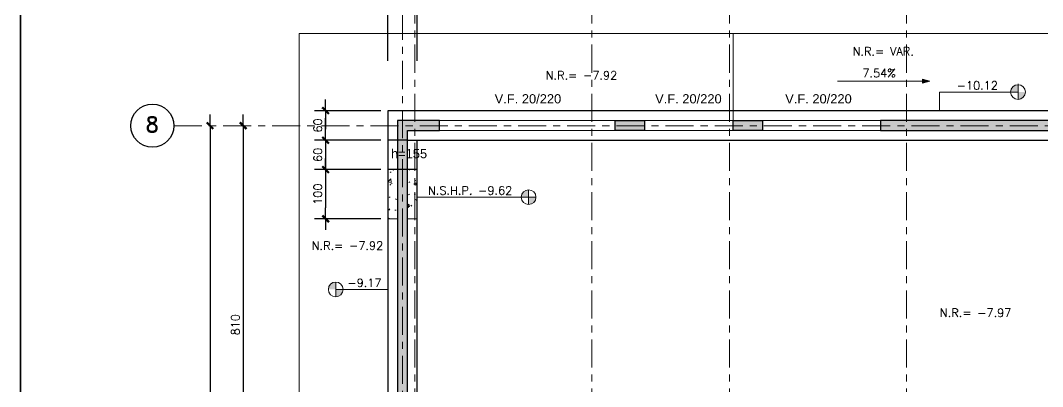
# Model space of a CAD drawing. Extents: x -4 to 6083, y -4 to 8618.
# Drawn here: x 0 to 2079, y 6744 to 7489 of the extents above; entities that cross this region are included whole.
import ezdxf

# ---------------------------------------------------------------- set-up
doc = ezdxf.new("R2010")
doc.units = 0
doc.header["$LTSCALE"] = 45
doc.header["$MEASUREMENT"] = 0
doc.linetypes.add('Grid Line', pattern=[2.2225, 1.27, -0.3175, 0.3175, -0.3175])
doc.layers.get('0').update_dxf_attribs({"linetype": 'CONTINUOUS'})
for name, color, linetype, lineweight in [('A-GENM', 6, 'CONTINUOUS', 15), ('RLE-EJE', 3, 'CONTINUOUS', 25), ('RLE-EJES', 1, 'Grid Line', 9), ('RLE-FUNDACION', 6, 'CONTINUOUS', 25), ('RLE-LOSA', 3, 'CONTINUOUS', 15), ('RLE-MURO', 5, 'CONTINUOUS', 25), ('RLE-NIVELES', 3, 'CONTINUOUS', 9), ('RLE-SOLID', 252, 'CONTINUOUS', 15), ('RLE-TEXTO-1', 9, 'CONTINUOUS', 9), ('RLE-VIGA', 3, 'CONTINUOUS', 15)]:
    doc.layers.add(name, color=color, linetype=linetype, lineweight=lineweight)
for name, color, linetype in [('RLA-COTAS', 2, 'CONTINUOUS'), ('RLA-COTAS1', 2, 'CONTINUOUS'), ('RLA-FORMATO', 7, 'CONTINUOUS')]:
    doc.layers.add(name, color=color, linetype=linetype)
doc.styles.add('Arial_2', font='arial.ttf', dxfattribs={"height": 18.75})
doc.styles.add('ROMAND', font='romand', dxfattribs={"height": 31.5})
doc.styles.add('ROMANS', font='ROMANS.shx', dxfattribs={"height": 16.875})
doc.dimstyles.new('ING-75', dxfattribs={"dimscale": 75, "dimtxt": 0.27, "dimasz": 0.3, "dimexe": 0, "dimexo": 0, "dimgap": 0.1, "dimtad": 1, "dimdec": 1, "dimzin": 12, "dimdsep": 46, "dimtxsty": 'ROMANS', "dimblk": 'TICK1', "dimblk1": 'TICK1', "dimblk2": 'TICK1', "dimcen": 0.09, "dimclrd": 2, "dimclre": 1, "dimclrt": 3, "dimadec": 0, "dimazin": 0, "dimtfac": 1, "dimtdec": 0, "dimtix": 1, "dimtmove": 2, "dimatfit": 3, "dimldrblk": 'TICK1', "dimfxl": 0, "dimfxlon": 1, "dimtolj": 1, "dimtzin": 0, "dimarcsym": 0})

# ---------------------------------------------------------------- blocks, each defined once
blk = doc.blocks.new('TICK1')
at = {"color": 2}
for points in [[(0, 0), (-1, 0)], [(0, 0), (1, 0)]]:
    blk.add_lwpolyline(points, dxfattribs=at)
at = {"color": 2, "const_width": 0.2}
blk.add_lwpolyline([(-0.3, -0.3), (0.3, 0.3)], dxfattribs=at)
blk = doc.blocks.new('*D49')
at = {"layer": 'RLA-COTAS', "color": 2, "lineweight": -2, "transparency": 16777216}
blk.add_line((385.6, 7252.6), (385.6, 4792.6), dxfattribs=at)
at = {"layer": 'RLA-COTAS', "color": 2, "lineweight": -2, "transparency": 16777216, "xscale": 22.5, "yscale": 22.5, "zscale": 22.5}
for p, rotation in [((385.6, 7275.1), 90), ((385.6, 4770.1), 270)]:
    blk.add_blockref('TICK1', p, dxfattribs=dict(at, rotation=rotation))
at = {"layer": 'RLA-COTAS', "color": 3, "transparency": 16777216, "insert": (369.7, 6022.6), "char_height": 16.88, "attachment_point": 5, "rotation": 90, "style": 'ROMANS'}
blk.add_mtext('\\A1;2505', dxfattribs=at)
blk = doc.blocks.new('*D50')
at = {"layer": 'RLA-COTAS', "color": 2, "lineweight": -2, "transparency": 16777216}
blk.add_line((453.1, 7252.6), (453.1, 6487.6), dxfattribs=at)
at = {"layer": 'RLA-COTAS', "color": 2, "lineweight": -2, "transparency": 16777216, "xscale": 22.5, "yscale": 22.5, "zscale": 22.5}
for p, rotation in [((453.1, 7275.1), 90), ((453.1, 6465.1), 270)]:
    blk.add_blockref('TICK1', p, dxfattribs=dict(at, rotation=rotation))
at = {"layer": 'RLA-COTAS', "color": 3, "transparency": 16777216, "insert": (437.2, 6870.1), "char_height": 16.88, "attachment_point": 5, "rotation": 90, "style": 'ROMANS'}
blk.add_mtext('\\A1;810', dxfattribs=at)
blk = doc.blocks.new('*D123')
at = {"layer": 'RLA-COTAS1', "color": 1, "lineweight": -2, "transparency": 16777216}
for p, q in [((733.2, 7305.6), (598.2, 7305.6)), ((733.2, 7245.6), (598.2, 7245.6))]:
    blk.add_line(p, q, dxfattribs=at)
at = {"layer": 'RLA-COTAS1', "color": 2, "lineweight": -2, "transparency": 16777216}
blk.add_line((620.7, 7283.1), (620.7, 7268.1), dxfattribs=at)
at = {"layer": 'RLA-COTAS1', "color": 2, "lineweight": -2, "transparency": 16777216, "xscale": 22.5, "yscale": 22.5, "zscale": 22.5}
for p, rotation in [((620.7, 7305.6), 90), ((620.7, 7245.6), 270)]:
    blk.add_blockref('TICK1', p, dxfattribs=dict(at, rotation=rotation))
at = {"layer": 'RLA-COTAS1', "color": 3, "transparency": 16777216, "insert": (604.8, 7275.6), "char_height": 16.88, "attachment_point": 5, "rotation": 90, "style": 'ROMANS'}
blk.add_mtext('\\A1;60', dxfattribs=at)
blk = doc.blocks.new('*D124')
at = {"layer": 'RLA-COTAS1', "color": 2, "lineweight": -2, "transparency": 16777216}
for p, q in [((620.7, 7268.1), (620.7, 7290.6)), ((620.7, 7245.6), (620.7, 7185.6)), ((620.7, 7163.1), (620.7, 7140.6))]:
    blk.add_line(p, q, dxfattribs=at)
at = {"layer": 'RLA-COTAS1', "color": 1, "lineweight": -2, "transparency": 16777216}
for p, q in [((733.2, 7245.6), (598.2, 7245.6)), ((733.2, 7185.6), (598.2, 7185.6))]:
    blk.add_line(p, q, dxfattribs=at)
at = {"layer": 'RLA-COTAS1', "color": 2, "lineweight": -2, "transparency": 16777216, "xscale": 22.5, "yscale": 22.5, "zscale": 22.5}
for p, rotation in [((620.7, 7245.6), 270), ((620.7, 7185.6), 90)]:
    blk.add_blockref('TICK1', p, dxfattribs=dict(at, rotation=rotation))
at = {"layer": 'RLA-COTAS1', "color": 3, "transparency": 16777216, "insert": (604.8, 7215.6), "char_height": 16.88, "attachment_point": 5, "rotation": 90, "style": 'ROMANS'}
blk.add_mtext('\\A1;60', dxfattribs=at)
blk = doc.blocks.new('*D125')
at = {"layer": 'RLA-COTAS1', "color": 1, "lineweight": -2, "transparency": 16777216}
for p, q in [((733.2, 7185.6), (598.2, 7185.6)), ((733.2, 7085.6), (598.2, 7085.6))]:
    blk.add_line(p, q, dxfattribs=at)
at = {"layer": 'RLA-COTAS1', "color": 2, "lineweight": -2, "transparency": 16777216}
blk.add_line((620.7, 7163.1), (620.7, 7108.1), dxfattribs=at)
at = {"layer": 'RLA-COTAS1', "color": 2, "lineweight": -2, "transparency": 16777216, "xscale": 22.5, "yscale": 22.5, "zscale": 22.5}
for p, rotation in [((620.7, 7185.6), 90), ((620.7, 7085.6), 270)]:
    blk.add_blockref('TICK1', p, dxfattribs=dict(at, rotation=rotation))
at = {"layer": 'RLA-COTAS1', "color": 3, "transparency": 16777216, "insert": (604.8, 7135.6), "char_height": 16.88, "attachment_point": 5, "rotation": 90, "style": 'ROMANS'}
blk.add_mtext('\\A1;100', dxfattribs=at)
blk = doc.blocks.new('*D143')
at = {"layer": 'RLA-COTAS1', "color": 1, "lineweight": -2, "transparency": 16777216}
for p, q in [((747.1, 7406.8), (747.1, 7541.8)), ((807.1, 7406.8), (807.1, 7541.8))]:
    blk.add_line(p, q, dxfattribs=at)
at = {"layer": 'RLA-COTAS1', "color": 2, "lineweight": -2, "transparency": 16777216}
blk.add_line((769.6, 7519.3), (784.6, 7519.3), dxfattribs=at)
at = {"layer": 'RLA-COTAS1', "color": 2, "lineweight": -2, "transparency": 16777216, "xscale": 22.5, "yscale": 22.5, "zscale": 22.5, "rotation": 180}
blk.add_blockref('TICK1', (747.1, 7519.3), dxfattribs=at)
at = {"layer": 'RLA-COTAS1', "color": 2, "lineweight": -2, "transparency": 16777216, "xscale": 22.5, "yscale": 22.5, "zscale": 22.5}
blk.add_blockref('TICK1', (807.1, 7519.3), dxfattribs=at)
at = {"layer": 'RLA-COTAS1', "color": 3, "transparency": 16777216, "insert": (777.1, 7535.2), "char_height": 16.88, "attachment_point": 5, "style": 'ROMANS'}
blk.add_mtext('\\A1;60', dxfattribs=at)

msp = doc.modelspace()

# ---------------------------------------------------------------- hatches: boundary and pattern name
at = {"layer": 'A-GENM'}
h = msp.add_hatch(dxfattribs=at)
h.set_pattern_fill('FP_3', color=1, style=0, pattern_type=2)
h.set_pattern_definition([(50, (3196.585, 5997.944), (54.65545, -4.7815), [5.715, -62.865]), (355, (3196.585, 5997.944), (-10.5728, 57.3166), [4.572, -50.292]), (100.451, (3201.14, 5997.546), (44.0828, 52.5349), [4.857, -53.427]), (46.184, (3196.585, 6013.184), (81.3237, -12.6129), [8.572, -94.297]), (96.636, (3203.36, 6012.13), (71.2212, 74.2287), [7.286, -80.141]), (351.184, (3196.585, 6013.18), (71.2217, 74.2274), [6.858, -75.438]), (21, (3204.205, 6009.374), (45.4846, -30.6795), [5.715, -62.865]), (326, (3204.205, 6009.374), (18.5405, 55.256), [4.572, -50.292]), (71.451, (3207.995, 6006.817), (64.0251, 24.5763), [4.857, -53.427]), (37.5, (3196.585, 5997.944), (0.9261, 25.36672), [2.515, -47.168, 2.515, -48.539, -50.483]), (37.5, (3196.585, 5997.944), (0.9261, 25.36672), [-100.736, 2.515, -47.968]), (7.5, (3196.585, 5997.944), (20.04558, 30.0546), [2.515, -26.594, 2.515, -46.025, -19.241]), (7.5, (3196.585, 5997.944), (20.04558, 30.0546), [-77.648, 2.515, -16.726]), (327.5, (3179.592, 5997.944), (40.67682, -1.71882), [2.515, -16.535, 2.515, -56.921, -78.867]), (327.5, (3179.592, 5997.944), (40.67682, -1.71882), [-78.486, 2.515, -76.352]), (317.5, (3171.97, 5997.944), (44.4383, 7.62794), [2.515, -22.25, 2.515, -36.957, -56.007]), (317.5, (3171.97, 5997.944), (44.4383, 7.62794), [-64.237, 2.515, -53.492])])
h.paths.add_polyline_path([(767.065, 7085.628), (767.065, 7185.628), (747.065, 7185.628), (747.065, 7085.628)], flags=0)
h.paths.add_polyline_path([(807.065, 7085.628), (807.065, 7185.628), (787.065, 7185.628), (787.065, 7085.628)], flags=0)
at = {"layer": 'RLE-NIVELES', "linetype": 'Continuous'}
h = msp.add_hatch(color=1, dxfattribs=at)
h.paths.add_polyline_path([(2029.176, 7343.496), (2029.176, 7358.496, 0.41421356), (2014.176, 7343.496)])
h.paths.add_polyline_path([(2029.176, 7328.496, 0.41421356), (2044.176, 7343.496), (2029.176, 7343.496)])
h = msp.add_hatch(color=1, dxfattribs=at)
h.paths.add_polyline_path([(1033.557, 7129.652), (1033.557, 7144.652, 0.41421356), (1018.557, 7129.652)])
h.paths.add_polyline_path([(1033.557, 7114.652, 0.41421356), (1048.557, 7129.652), (1033.557, 7129.652)])
h = msp.add_hatch(color=1, dxfattribs=at)
h.paths.add_polyline_path([(641.419, 6941.831), (641.419, 6956.831, 0.41421356), (626.419, 6941.831)])
h.paths.add_polyline_path([(641.419, 6926.831, 0.41421356), (656.419, 6941.831), (641.419, 6941.831)])
at = {"layer": 'RLE-SOLID'}
for points in [[(767.065, 6455.144), (787.065, 6455.144), (787.065, 7285.628), (767.065, 7285.628), (767.065, 6939.181)], [(852.065, 7265.628), (852.065, 7285.628), (787.065, 7285.628), (787.065, 7265.628)], [(1269.69, 7285.628), (1209.69, 7285.628), (1209.69, 7265.628), (1269.69, 7265.628)], [(1509.69, 7285.628), (1449.69, 7285.628), (1449.69, 7265.628), (1509.69, 7265.628)], [(2944.569, 7265.628), (2944.569, 7285.628), (1749.59, 7285.628), (1749.59, 7265.628), (1780.514, 7265.628)]]:
    msp.add_hatch(color=256, dxfattribs=at).paths.add_polyline_path(points)

# ---------------------------------------------------------------- linework, layer by layer
at = {"layer": 'A-GENM'}
for p, q in [((747.065, 7185.628), (767.065, 7185.628)), ((787.065, 7185.628), (807.065, 7185.628))]:
    msp.add_line(p, q, dxfattribs=at)
at = {"layer": 'A-GENM', "color": 1}
for p, q in [((747.065, 7085.628), (767.065, 7085.628)), ((787.065, 7085.628), (807.065, 7085.628))]:
    msp.add_line(p, q, dxfattribs=at)
at = {"layer": 'RLA-FORMATO', "color": 6, "linetype": 'Continuous'}
for p, q in [((0, 8617.5), (0, 0)), ((0, 0), (0, 7890))]:
    msp.add_line(p, q, dxfattribs=at)
at = {"layer": 'RLE-EJE'}
msp.add_circle((268.315, 7275.128), 43.75, dxfattribs=at)
at = {"layer": 'RLE-EJES'}
for p, q in [((802.065, 7940.128), (802.065, 3264.931)), ((1162.065, 7940.128), (1162.065, 5713.285)), ((1442.065, 7940.128), (1442.065, 5713.285)), ((777.065, 7906.893), (777.065, 3302.6)), ((312.065, 7275.128), (5712.081, 7275.128))]:
    msp.add_line(p, q, dxfattribs=at)
at = {"layer": 'RLE-FUNDACION'}
for p, q in [((747.065, 7305.628), (747.065, 6550.144)), ((2977.069, 7305.628), (747.065, 7305.628)), ((767.065, 7245.628), (747.065, 7245.628)), ((787.06, 7245.628), (767.07, 7245.628)), ((787.065, 7245.628), (2927.069, 7245.628)), ((807.065, 6550.144), (807.065, 7245.628)), ((767.065, 7185.628), (747.065, 7185.628)), ((787.06, 7185.628), (767.07, 7185.628)), ((807.065, 7185.628), (787.065, 7185.628))]:
    msp.add_line(p, q, dxfattribs=at)
at = {"layer": 'RLE-LOSA'}
for p, q in [((567.065, 5517.593), (567.065, 7462.628)), ((567.065, 7462.628), (2936.569, 7462.628)), ((1449.69, 7462.628), (1449.69, 7285.628))]:
    msp.add_line(p, q, dxfattribs=at)
at = {"layer": 'RLE-MURO'}
for p, q in [((852.065, 7285.628), (767.065, 7285.628)), ((767.065, 7285.628), (767.065, 6455.144)), ((852.065, 7265.628), (852.065, 7285.628)), ((2957.069, 7285.628), (1749.59, 7285.628)), ((1749.59, 7285.628), (1749.59, 7265.628)), ((787.065, 6455.144), (787.065, 7265.628)), ((787.065, 7265.628), (852.065, 7265.628)), ((1749.59, 7265.628), (2927.069, 7265.628))]:
    msp.add_line(p, q, dxfattribs=at)
for points in [[(1209.69, 7285.628), (1269.69, 7285.628), (1269.69, 7265.628), (1209.69, 7265.628)], [(1449.69, 7285.628), (1509.69, 7285.628), (1509.69, 7265.628), (1449.69, 7265.628)]]:
    msp.add_lwpolyline(points, close=True, dxfattribs=at)
at = {"layer": 'RLE-NIVELES', "color": 3}
for p, q in [((2029.176, 7360.496), (2029.176, 7328.496)), ((1033.557, 7144.652), (1033.557, 7114.652)), ((641.419, 6956.831), (641.419, 6926.831))]:
    msp.add_line(p, q, dxfattribs=at)
at = {"layer": 'RLE-NIVELES'}
for p, q in [((1869.179, 7343.496), (2029.176, 7343.496)), ((1869.179, 7305.628), (1869.179, 7343.496)), ((807.065, 7129.652), (1048.557, 7129.652)), ((1048.557, 7129.652), (827.465, 7129.652)), ((727.987, 6941.831), (641.419, 6941.831)), ((747.065, 6941.831), (727.987, 6941.831))]:
    msp.add_line(p, q, dxfattribs=at)
at = {"layer": 'RLE-NIVELES', "color": 3}
for centre in [(2029.176, 7343.496), (1033.557, 7129.652), (641.419, 6941.831)]:
    msp.add_circle(centre, 15, dxfattribs=at)
at = {"layer": 'RLE-VIGA'}
for p, q in [((852.065, 7285.628), (1749.59, 7285.628)), ((1749.59, 7265.628), (852.065, 7265.628))]:
    msp.add_line(p, q, dxfattribs=at)

# ---------------------------------------------------------------- texts
at = {"layer": 'RLE-EJE', "color": 5, "insert": (268.121, 7293.259), "char_height": 31.25, "width": 1, "attachment_point": 2, "line_spacing_factor": 0.941778, "style": 'ROMAND'}
msp.add_mtext('8', dxfattribs=at)
at = {"layer": 'RLE-NIVELES', "char_height": 16.875, "attachment_point": 5, "line_spacing_factor": 0.941778, "style": 'ROMANS'}
for s, insert, width in [('N.R.= VAR.', (1754.974, 7426.493), 160.68954), ('N.R.= -7.92', (1141.15, 7377.455), 160.68954), ('-10.12', (1946.397, 7356.971), 88.83836), ('N.S.H.P. -9.62', (914.752, 7143.106), 201.78015), ('N.R.= -7.92', (665.168, 7030.917), 160.68954), ('-9.17', (699.79, 6955.306), 71.39207), ('N.R.= -7.97', (1942.961, 6894.352), 160.68954)]:
    msp.add_mtext(s, dxfattribs=dict(at, insert=insert, width=width))
at = {"layer": 'RLE-NIVELES', "insert": (1746.487, 7382.072), "char_height": 16.875, "width": 160.68954, "attachment_point": 5, "line_spacing_factor": 0.941778, "style": 'ROMANS', "bg_fill": 2}
msp.add_mtext('7.54%', dxfattribs=at)
at = {"layer": 'RLE-TEXTO-1', "char_height": 18.75, "width": 162.06688, "attachment_point": 2, "line_spacing_factor": 0.941778, "style": 'Arial_2'}
for s, insert in [('V.F. 20/220', (1032.278, 7339.179)), ('V.F. 20/220', (1358.676, 7339.179)), ('V.F. 20/220', (1623.257, 7339.179)), ('h=155', (790.509, 7227.604))]:
    msp.add_mtext(s, dxfattribs=dict(at, insert=insert))

# ---------------------------------------------------------------- dimensions: what is measured, and where the dimension line sits
at = {"layer": 'RLA-COTAS'}
for base, p1, p2, picture, middle in [((385.599, 4770.128), (393.099, 7275.128), (393.099, 4770.128), '*D49', (369.662, 6022.628)), ((453.099, 6465.144), (460.599, 7275.128), (460.599, 6465.144), '*D50', (437.162, 6870.136))]:
    dim = msp.add_linear_dim(base=base, p1=p1, p2=p2, angle=90, dimstyle='ING-75', override={"dimexe": 0, "dimexo": 0, "dimdec": 1, "dimfxl": 0, "dimfxlon": 1}, dxfattribs=at)
    dim.commit()
    dim.dimension.update_dxf_attribs({"geometry": picture, "text_midpoint": middle})
at = {"layer": 'RLA-COTAS1'}
dim = msp.add_linear_dim(base=(807.065, 7519.305), p1=(747.065, 7406.805), p2=(807.065, 7406.805), dimstyle='ING-75', override={"dimexe": 0.3, "dimexo": 0, "dimdec": 2, "dimfxl": 1.5, "dimfxlon": 1}, dxfattribs=at)
dim.commit()
dim.dimension.update_dxf_attribs({"geometry": '*D143', "text_midpoint": (777.065, 7535.242)})
for base, p1, p2, picture, middle in [((620.71, 7245.628), (733.21, 7305.628), (733.21, 7245.628), '*D123', (604.772, 7275.628)), ((620.71, 7185.628), (733.21, 7245.628), (733.21, 7185.628), '*D124', (604.772, 7215.628)), ((620.71, 7085.628), (733.21, 7185.628), (733.21, 7085.628), '*D125', (604.772, 7135.628))]:
    dim = msp.add_linear_dim(base=base, p1=p1, p2=p2, angle=90, dimstyle='ING-75', override={"dimexe": 0.3, "dimexo": 0, "dimdec": 2, "dimfxl": 1.5, "dimfxlon": 1}, dxfattribs=at)
    dim.commit()
    dim.dimension.update_dxf_attribs({"geometry": picture, "text_midpoint": middle})

# ---------------------------------------------------------------- next in the draw order: hatches: boundary and pattern name
at = {"layer": 'RLE-NIVELES'}
msp.add_hatch(color=256, dxfattribs=at).paths.add_polyline_path([(1849.57, 7365.768), (1834.57, 7369.787), (1834.57, 7361.748)], flags=0)

# ---------------------------------------------------------------- next in the draw order: linework, layer by layer
at = {"layer": 'RLE-EJES'}
msp.add_line((1802.065, 7940.128), (1802.065, 3264.931), dxfattribs=at)
at = {"layer": 'RLE-NIVELES'}
for p, q in [((1662.07, 7365.768), (1849.57, 7365.768)), ((1849.57, 7365.768), (1834.57, 7369.787)), ((1834.57, 7369.787), (1834.57, 7361.748)), ((1834.57, 7361.748), (1849.57, 7365.768))]:
    msp.add_line(p, q, dxfattribs=at)

doc.saveas('drawing.dxf')
